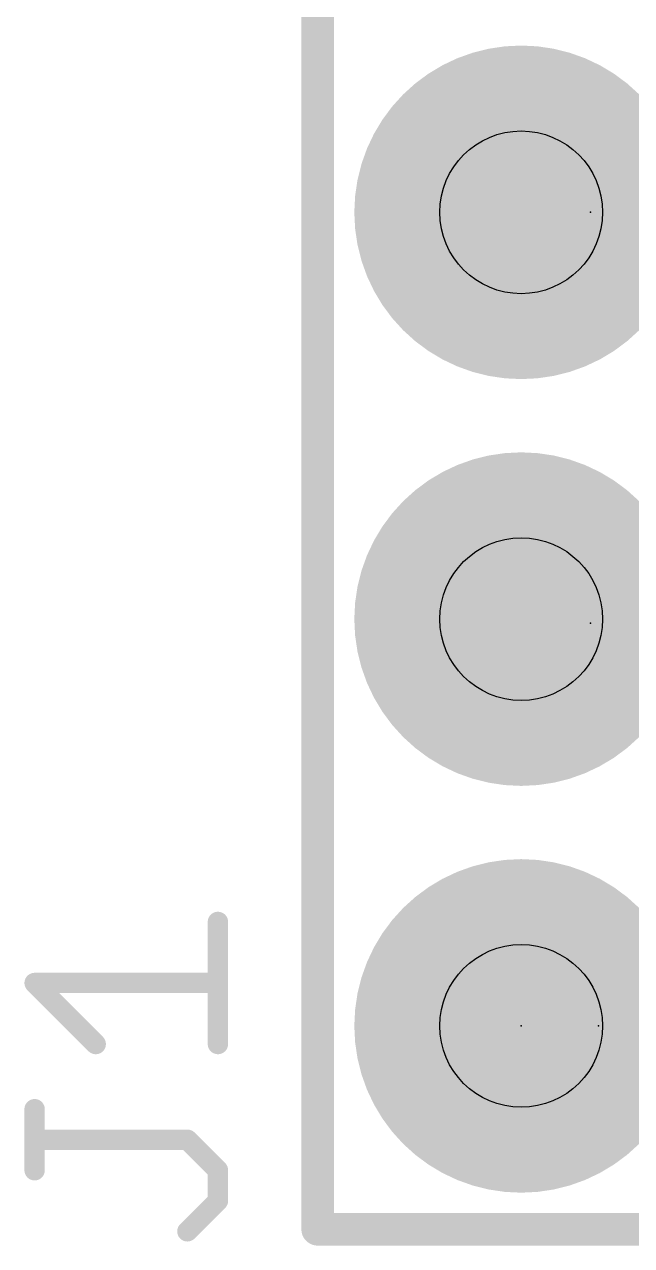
# Model space of a CAD drawing. Extents: x -25 to 82, y -13 to 16.
# Drawn here: x -1.83 to 1.96, y -0.1 to 7.52 of the extents above; entities that cross this region are included whole.
import ezdxf

# ---------------------------------------------------------------- set-up
doc = ezdxf.new("R2010")
doc.units = 0
for name, color, linetype in [('1', 12, 'CONTINUOUS'), ('16', 53, 'CONTINUOUS'), ('17', 254, 'CONTINUOUS'), ('20', 53, 'CONTINUOUS'), ('23', 53, 'CONTINUOUS'), ('25', 253, 'CONTINUOUS'), ('29', 253, 'CONTINUOUS'), ('30', 253, 'CONTINUOUS'), ('44', 253, 'CONTINUOUS'), ('51', 53, 'CONTINUOUS')]:
    doc.layers.add(name, color=color, linetype=linetype)

# ---------------------------------------------------------------- blocks, each defined once
blk = doc.blocks.new('RECT')
blk.add_solid([(-0.5, -0.5), (0.5, -0.5), (-0.5, 0.5), (0.5, 0.5)])
blk = doc.blocks.new('ROUNDP')
at = {"const_width": 0.5}
blk.add_lwpolyline([(0, -0.25, 1), (0, 0.25, 1), (0, -0.25)], format="xyb", dxfattribs=at)

msp = doc.modelspace()

# ---------------------------------------------------------------- linework, layer by layer
at = {"layer": '1'}
for points, const_width in [([(0, 0), (0, 12.7)], 0.2032), ([(1.27, 6.35), (6.8072, 6.35)], 0.254), ([(1.27, 3.81), (4.318, 3.81)], 0.254), ([(19.05, 0), (0, 0)], 0.2032)]:
    msp.add_lwpolyline(points, dxfattribs=dict(at, const_width=const_width))
for points, const_width in [([(1.27, 6.4135, 1), (1.27, 6.2865)], 0.127), ([(1.27, 3.8735, 1), (1.27, 3.7465)], 0.127), ([(0, 0.0508, 1), (0, -0.0508)], 0.1016), ([(-0.0508, 0, 1), (0.0508, 0)], 0.1016)]:
    msp.add_lwpolyline(points, format="xyb", dxfattribs=dict(at, const_width=const_width))
at = {"layer": '16', "const_width": 0.2032}
for points in [[(0, 0), (0, 12.7)], [(19.05, 0), (0, 0)]]:
    msp.add_lwpolyline(points, dxfattribs=at)
at = {"layer": '16', "const_width": 0.1016}
for points in [[(0, 0.0508, 1), (0, -0.0508)], [(-0.0508, 0, 1), (0.0508, 0)]]:
    msp.add_lwpolyline(points, format="xyb", dxfattribs=at)
at = {"layer": '20', "const_width": 0.2032}
for points in [[(0, 12.7), (0, 0)], [(0, 0), (19.03, 0)]]:
    msp.add_lwpolyline(points, dxfattribs=at)
at = {"layer": '20', "const_width": 0.1016}
for points in [[(0, 0.0508, 1), (0, -0.0508)], [(-0.0508, 0, 1), (0.0508, 0)]]:
    msp.add_lwpolyline(points, format="xyb", dxfattribs=at)
at = {"layer": '23'}
for p in [(1.7018, 6.35), (1.7018, 3.7846), (1.27, 1.27), (1.7526, 1.27)]:
    msp.add_point(p, dxfattribs=at)
at = {"layer": '25', "const_width": 0.127}
for points in [[(-0.6223, 1.1567), (-0.6223, 1.9193)], [(-1.385, 1.1567), (-1.7663, 1.538)], [(-1.7663, 1.538), (-0.6223, 1.538)], [(-1.7663, 0.3686), (-1.7663, 0.75)], [(-0.813, 0.5593), (-1.7663, 0.5593)], [(-0.6223, 0.3686), (-0.813, 0.5593)], [(-0.6223, 0.178), (-0.6223, 0.3686)], [(-0.813, -0.0127), (-0.6223, 0.178)]]:
    msp.add_lwpolyline(points, dxfattribs=at)
at = {"layer": '25', "const_width": 0.0635}
for points in [[(-0.5906, 1.9193, 1), (-0.6541, 1.9193)], [(-1.7663, 1.5698, 1), (-1.7663, 1.5063)], [(-1.7438, 1.5605, 1), (-1.7887, 1.5156)], [(-0.6223, 1.5063, 1), (-0.6223, 1.5698)], [(-1.4074, 1.1342, 1), (-1.3625, 1.1791)], [(-0.6541, 1.1567, 1), (-0.5906, 1.1567)], [(-1.7345, 0.75, 1), (-1.798, 0.75)], [(-1.7663, 0.591, 1), (-1.7663, 0.5275)], [(-0.7905, 0.5817, 1), (-0.8354, 0.5368)], [(-0.813, 0.5275, 1), (-0.813, 0.591)], [(-1.798, 0.3686, 1), (-1.7345, 0.3686)], [(-0.5906, 0.3686, 1), (-0.6541, 0.3686)], [(-0.6448, 0.3462, 1), (-0.5998, 0.3911)], [(-0.5998, 0.1555, 1), (-0.6448, 0.2004)], [(-0.6541, 0.178, 1), (-0.5906, 0.178)], [(-0.8354, 0.0098, 1), (-0.7905, -0.0352)]]:
    msp.add_lwpolyline(points, format="xyb", dxfattribs=at)
at = {"layer": '44'}
for centre in [(1.27, 6.35), (1.27, 3.81), (1.27, 1.27)]:
    msp.add_circle(centre, 0.508, dxfattribs=at)

# ---------------------------------------------------------------- block references
at = {"layer": '17', "xscale": 1.8796, "yscale": 1.8796, "rotation": 180}
for p in [(1.27, 6.35), (1.27, 6.35), (1.27, 3.81), (1.27, 3.81), (1.27, 1.27), (1.27, 1.27)]:
    msp.add_blockref('ROUNDP', p, dxfattribs=at)
at = {"layer": '29', "xscale": 2.0828, "yscale": 2.0828, "rotation": 180}
for p in [(1.27, 6.35), (1.27, 3.81), (1.27, 1.27)]:
    msp.add_blockref('ROUNDP', p, dxfattribs=at)
at = {"layer": '30', "xscale": 2.0828, "yscale": 2.0828, "rotation": 180}
for p in [(1.27, 6.35), (1.27, 3.81), (1.27, 1.27)]:
    msp.add_blockref('ROUNDP', p, dxfattribs=at)
at = {"layer": '51', "xscale": 0.508, "yscale": 0.508, "rotation": 90}
for p in [(1.27, 6.35), (1.27, 3.81), (1.27, 1.27)]:
    msp.add_blockref('RECT', p, dxfattribs=at)

doc.saveas('drawing.dxf')
